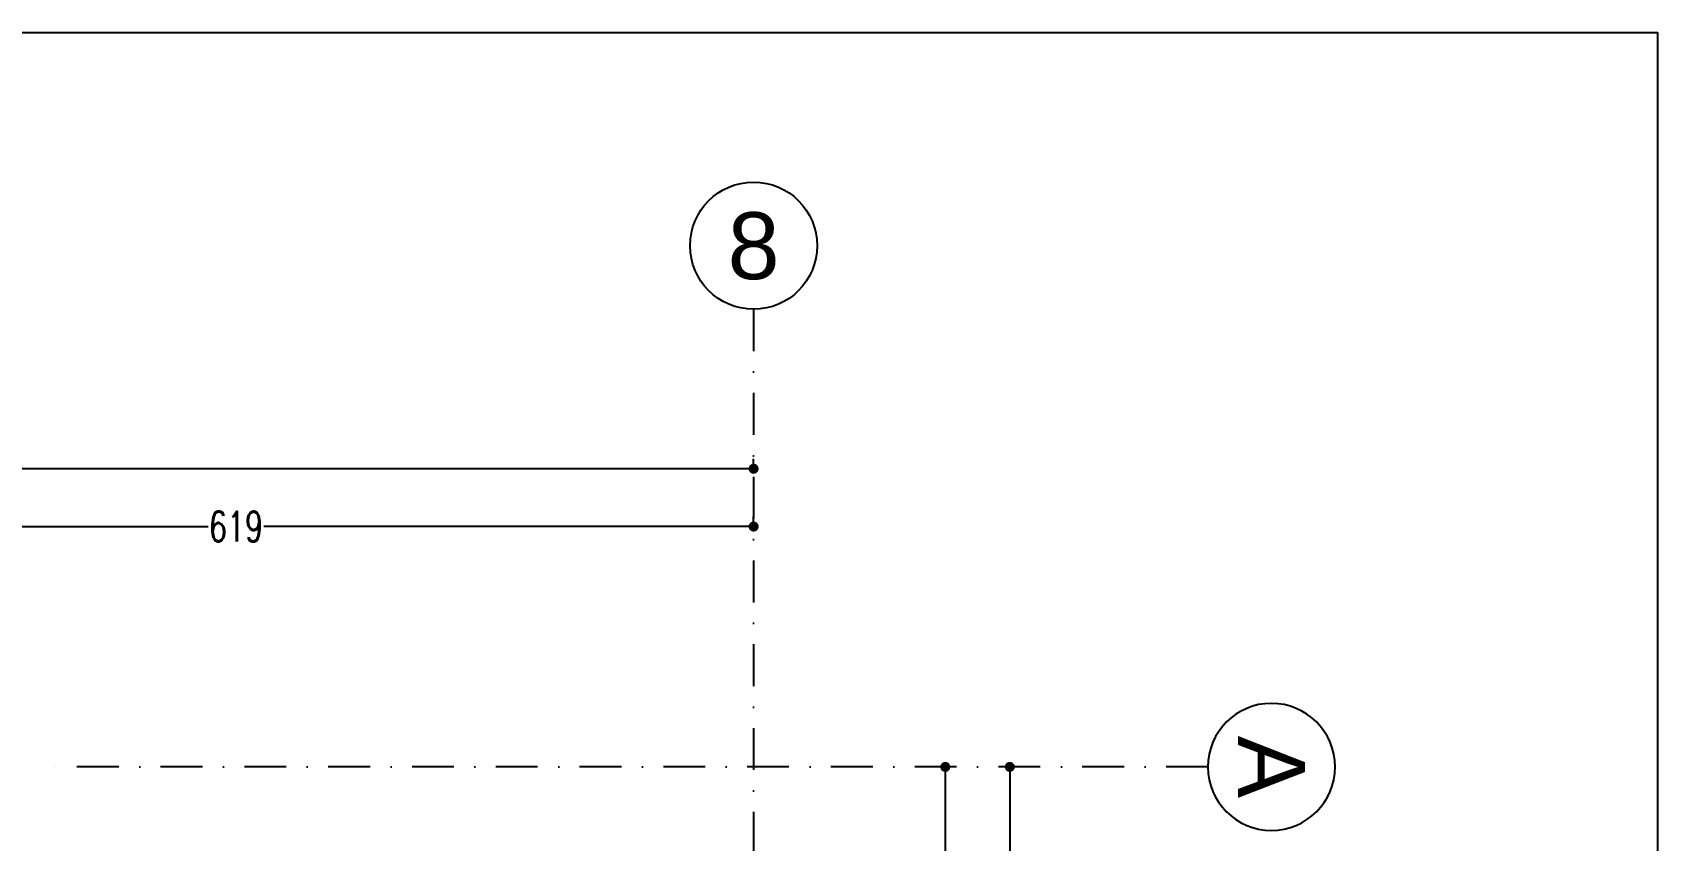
# Model space of a CAD drawing. Extents: x 58467 to 79089, y -33726 to -17391.
# Drawn here: x 78117 to 79089, y -18744 to -18261 of the extents above; entities that cross this region are included whole.
import ezdxf
from ezdxf.enums import TextEntityAlignment as Align

# ---------------------------------------------------------------- set-up
doc = ezdxf.new("R2010")
doc.units = 0
doc.header["$LTSCALE"] = 100
doc.linetypes.add('DASHDOT2', pattern=[0.5, 0.25, -0.125, 0, -0.125])
for name, color, linetype in [('BA_axis', 5, 'DASHDOT2'), ('BA_dim_ext', 185, 'Continuous'), ('BA_layout', 11, 'Continuous')]:
    doc.layers.add(name, color=color, linetype=linetype)
doc.styles.add('dim', font='simplex.shx', dxfattribs={"width": 0.7})
doc.styles.add('text1', font='arial.ttf', dxfattribs={"height": 20})
doc.dimstyles.new('1_100', dxfattribs={"dimtxt": 8, "dimasz": 3, "dimexe": 6, "dimexo": 0, "dimgap": 2, "dimtad": 0, "dimdec": 1, "dimzin": 11, "dimtxsty": 'dim', "dimblk": 'DOT', "dimcen": 0, "dimdle": 1.25, "dimclrt": 256, "dimadec": 0, "dimazin": 0, "dimtfac": 1.25, "dimtdec": 1, "dimtix": 1, "dimtofl": 0, "dimtmove": 1, "dimatfit": 3, "dimldrblk": 'DOT', "dimfxl": 20, "dimfxlon": 1, "dimtolj": 1, "dimtzin": 0, "dimarcsym": 0})

# ---------------------------------------------------------------- blocks, each defined once
blk = doc.blocks.new('*U176')
blk.add_line((0, 0), (0, -696))
at = {"linetype": 'Continuous'}
blk.add_circle((0, 38), 38, dxfattribs=at)
at = {"linetype": 'Continuous', "style": 'text1'}
blk.add_attdef('1', text='', height=40, dxfattribs=at).set_placement((0, 38), align=Align.MIDDLE)
blk = doc.blocks.new('AXIS')
at = {"layer": 'BA_axis'}
blk.add_blockref('*U176', (3904.44, -30874.56), dxfattribs=at).add_auto_attribs({'1': '8'})
ref = blk.add_blockref('*U176', (4176.09, -31148.27), dxfattribs=dict(at, xscale=-1, rotation=270))
ref.add_attrib('1', 'A', dxfattribs={"layer": '0', "linetype": 'Continuous', "height": 40, "rotation": 270, "style": 'text1'}).set_placement((4214.09, -31148.27), align=Align.MIDDLE)
blk = doc.blocks.new('_Dot')
at = {"color": 0, "linetype": 'ByBlock', "lineweight": -2}
blk.add_line((-0.5, 0), (-1, 0), dxfattribs=at)
at = {"color": 0, "linetype": 'ByBlock', "const_width": 0.5}
blk.add_lwpolyline([(-0.25, 0, 1), (0.25, 0, 1)], format="xyb", close=True, dxfattribs=at)
blk = doc.blocks.new('*D19')
at = {"layer": 'BA_dim_ext', "color": 0, "lineweight": -2, "transparency": 16777216}
for p, q in [((3285.44, -31004.53), (3285.44, -30998.53)), ((3291.44, -31004.53), (3578.24, -31004.53)), ((3898.44, -31004.53), (3611.64, -31004.53)), ((3904.44, -31004.53), (3904.44, -30998.53))]:
    blk.add_line(p, q, dxfattribs=at)
at = {"layer": 'DEFPOINTS', "color": 0, "transparency": 16777216}
for p in [(3285.44, -31004.53), (3904.44, -31004.53), (3904.44, -31004.53)]:
    blk.add_point(p, dxfattribs=at)
at = {"layer": 'BA_dim_ext', "color": 0, "lineweight": -2, "transparency": 16777216, "xscale": 6, "yscale": 6, "zscale": 6, "rotation": 180}
blk.add_blockref('_Dot', (3285.44, -31004.53), dxfattribs=at)
at = {"layer": 'BA_dim_ext', "color": 0, "lineweight": -2, "transparency": 16777216, "xscale": 6, "yscale": 6, "zscale": 6}
blk.add_blockref('_Dot', (3904.44, -31004.53), dxfattribs=at)
at = {"layer": 'BA_dim_ext', "color": 2, "transparency": 16777216, "insert": (3594.94, -31004.53), "char_height": 18, "attachment_point": 5, "style": 'dim'}
blk.add_mtext('\\A1;619', dxfattribs=at)
blk = doc.blocks.new('*D20')
at = {"layer": 'BA_dim_ext', "color": 0, "lineweight": -2, "transparency": 16777216}
for p, q in [((330.44, -30969.96), (330.44, -30963.96)), ((3904.44, -30969.96), (3904.44, -30963.96)), ((336.44, -30969.96), (2092.94, -30969.96)), ((3898.44, -30969.96), (2141.94, -30969.96))]:
    blk.add_line(p, q, dxfattribs=at)
at = {"layer": 'DEFPOINTS', "color": 0, "transparency": 16777216}
for p in [(330.44, -30969.96), (330.44, -30969.96), (3904.44, -30969.96)]:
    blk.add_point(p, dxfattribs=at)
at = {"layer": 'BA_dim_ext', "color": 0, "lineweight": -2, "transparency": 16777216, "xscale": 6, "yscale": 6, "zscale": 6, "rotation": 180}
blk.add_blockref('_Dot', (330.44, -30969.96), dxfattribs=at)
at = {"layer": 'BA_dim_ext', "color": 0, "lineweight": -2, "transparency": 16777216, "xscale": 6, "yscale": 6, "zscale": 6}
blk.add_blockref('_Dot', (3904.44, -30969.96), dxfattribs=at)
at = {"layer": 'BA_dim_ext', "color": 2, "transparency": 16777216, "insert": (2117.44, -30969.96), "char_height": 18, "attachment_point": 5, "style": 'dim'}
blk.add_mtext('\\A1;3574', dxfattribs=at)
blk = doc.blocks.new('*D28')
at = {"layer": 'BA_dim_ext', "color": 0, "lineweight": -2, "transparency": 16777216}
for p, q in [((4019.04, -31148.27), (4013.04, -31148.27)), ((4019.04, -31154.27), (4019.04, -31231.05)), ((4019.04, -31344.23), (4019.04, -31267.45)), ((4019.04, -31350.23), (4013.04, -31350.23))]:
    blk.add_line(p, q, dxfattribs=at)
at = {"layer": 'DEFPOINTS', "color": 0, "transparency": 16777216}
for p in [(4019.04, -31148.27), (4019.04, -31350.23), (4019.04, -31350.23)]:
    blk.add_point(p, dxfattribs=at)
at = {"layer": 'BA_dim_ext', "color": 0, "lineweight": -2, "transparency": 16777216, "xscale": 6, "yscale": 6, "zscale": 6}
for p, rotation in [((4019.04, -31148.27), 90), ((4019.04, -31350.23), 270)]:
    blk.add_blockref('_Dot', p, dxfattribs=dict(at, rotation=rotation))
at = {"layer": 'BA_dim_ext', "color": 2, "transparency": 16777216, "insert": (4019.04, -31249.25), "char_height": 18, "attachment_point": 5, "rotation": 90, "style": 'dim'}
blk.add_mtext('\\A1;202', dxfattribs=at)
blk = doc.blocks.new('*D34')
at = {"layer": 'BA_dim_ext', "color": 0, "lineweight": -2, "transparency": 16777216}
for p, q in [((4057.65, -31148.27), (4051.65, -31148.27)), ((4057.65, -31154.27), (4057.65, -32427.37)), ((4057.65, -33748.27), (4057.65, -32475.17)), ((4057.65, -33754.27), (4063.65, -33754.27))]:
    blk.add_line(p, q, dxfattribs=at)
at = {"layer": 'DEFPOINTS', "color": 0, "transparency": 16777216}
for p in [(4057.65, -31148.27), (4057.65, -31148.27), (4057.65, -33754.27)]:
    blk.add_point(p, dxfattribs=at)
at = {"layer": 'BA_dim_ext', "color": 0, "lineweight": -2, "transparency": 16777216, "xscale": 6, "yscale": 6, "zscale": 6}
for p, rotation in [((4057.65, -31148.27), 90), ((4057.65, -33754.27), 270)]:
    blk.add_blockref('_Dot', p, dxfattribs=dict(at, rotation=rotation))
at = {"layer": 'BA_dim_ext', "color": 2, "transparency": 16777216, "insert": (4057.65, -32451.27), "char_height": 18, "attachment_point": 5, "rotation": 90, "style": 'dim'}
blk.add_mtext('\\A1;2606', dxfattribs=at)
blk = doc.blocks.new('OLCU')
at = {"layer": 'BA_dim_ext'}
for base, p1, p2, picture, middle in [((330.44, -30969.96), (3904.44, -30969.96), (330.44, -30969.96), '*D20', (2117.44, -30969.96)), ((3904.44, -31004.53), (3285.44, -31004.53), (3904.44, -31004.53), '*D19', (3594.94, -31004.53))]:
    dim = blk.add_linear_dim(base=base, p1=p1, p2=p2, dimstyle='1_100', override={"dimfxl": 2}, dxfattribs=at)
    dim.commit()
    dim.dimension.update_dxf_attribs({"geometry": picture, "text_midpoint": middle})
for base, p1, p2, picture, middle in [((4019.04, -31350.23), (4019.04, -31148.27), (4019.04, -31350.23), '*D28', (4019.04, -31249.25)), ((4057.65, -31148.27), (4057.65, -33754.27), (4057.65, -31148.27), '*D34', (4057.65, -32451.27))]:
    dim = blk.add_linear_dim(base=base, p1=p1, p2=p2, angle=90, dimstyle='1_100', override={"dimfxl": 2}, dxfattribs=at)
    dim.commit()
    dim.dimension.update_dxf_attribs({"geometry": picture, "text_midpoint": middle})

msp = doc.modelspace()

# ---------------------------------------------------------------- linework, layer by layer
at = {"layer": 'BA_layout'}
msp.add_lwpolyline([(74564.59, -21626.03), (74564.59, -18260.87), (79089.07, -18260.87), (79089.07, -21626.03)], close=True, dxfattribs=at)

# ---------------------------------------------------------------- block references
at = {"layer": 'BA_axis'}
msp.add_blockref('AXIS', (74644.15, 12448.2), dxfattribs=at)
at = {"layer": 'BA_dim_ext'}
msp.add_blockref('OLCU', (74644.15, 12448.2), dxfattribs=at)

doc.saveas('drawing.dxf')
